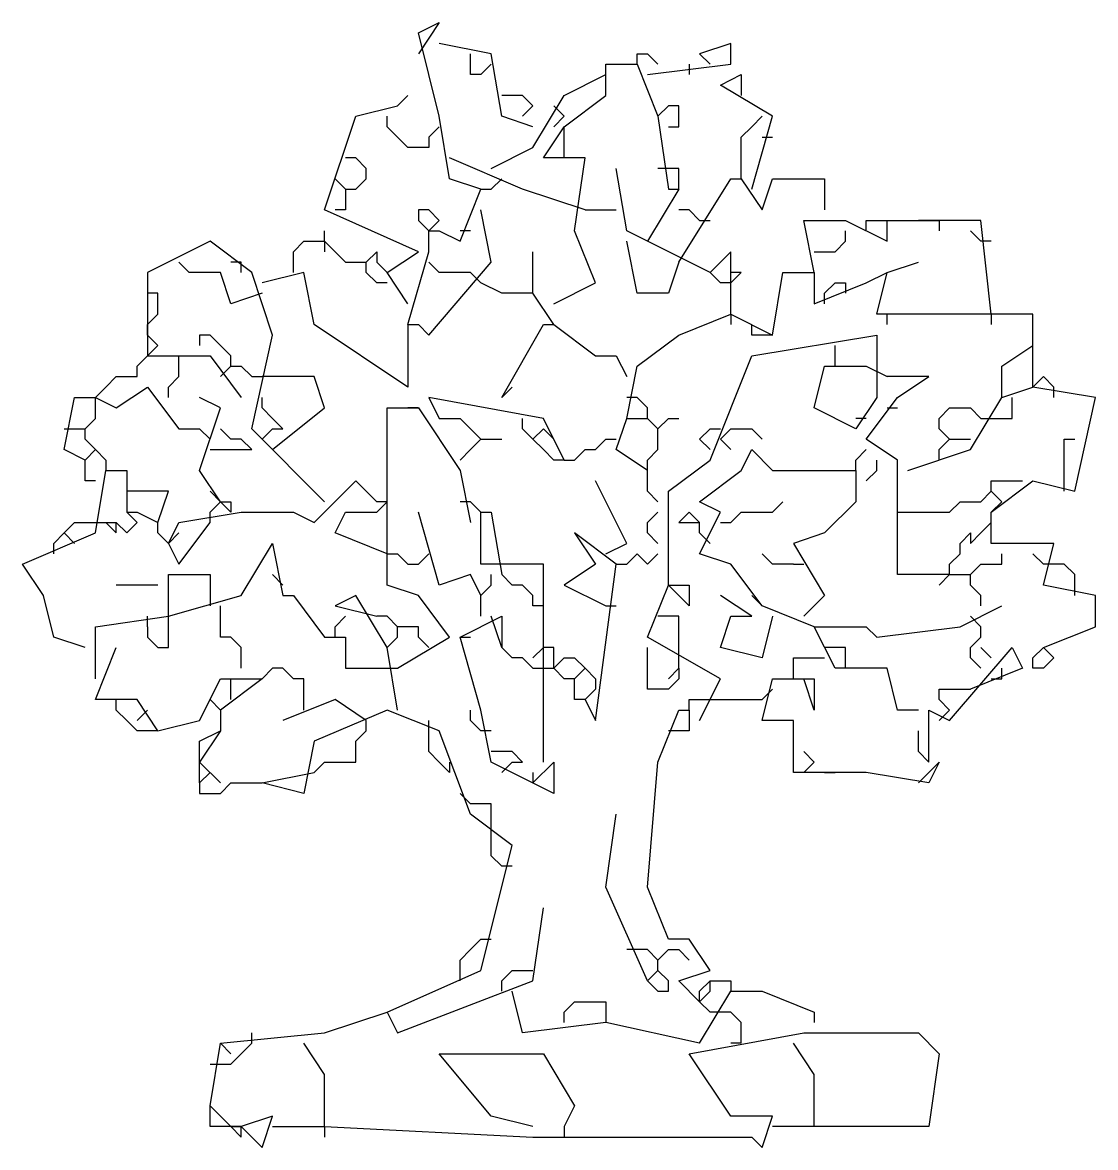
# Model space of a CAD drawing. Header units: inches. Extents: x 0.1 to 9.75, y 0.02 to 4.75.
# Drawn here: x 0.1264 to 0.2694, y 4.0153 to 4.1653 of the extents above; entities that cross this region are included whole.
import ezdxf

# ---------------------------------------------------------------- set-up
doc = ezdxf.new("R2010")
doc.units = ezdxf.units.IN
doc.header["$MEASUREMENT"] = 0
doc.layers.add('PFV', color=179, linetype='Continuous')

msp = doc.modelspace()

# ---------------------------------------------------------------- linework, layer by layer
at = {"layer": 'PFV', "color": 1}
for p, q in [((0.179167, 4.163889), (0.181944, 4.165278)), ((0.181944, 4.165278), (0.179167, 4.161111)), ((0.181944, 4.152778), (0.179167, 4.163889)), ((0.188889, 4.161111), (0.181944, 4.1625)), ((0.220833, 4.1625), (0.216667, 4.161111)), ((0.220833, 4.159722), (0.220833, 4.1625)), ((0.186111, 4.158333), (0.186111, 4.161111)), ((0.190278, 4.152778), (0.188889, 4.161111)), ((0.208333, 4.159722), (0.208333, 4.161111)), ((0.208333, 4.161111), (0.209722, 4.161111)), ((0.209722, 4.161111), (0.211111, 4.159722)), ((0.216667, 4.161111), (0.218056, 4.159722)), ((0.188889, 4.159722), (0.1875, 4.158333)), ((0.204167, 4.155556), (0.204167, 4.159722)), ((0.204167, 4.159722), (0.208333, 4.159722)), ((0.208333, 4.159722), (0.211111, 4.152778)), ((0.209722, 4.158333), (0.220833, 4.159722)), ((0.215278, 4.159722), (0.215278, 4.158333)), ((0.1875, 4.158333), (0.186111, 4.158333)), ((0.198611, 4.155556), (0.204167, 4.158333)), ((0.219444, 4.156944), (0.222222, 4.158333)), ((0.222222, 4.158333), (0.222222, 4.155556)), ((0.226389, 4.152778), (0.219444, 4.156944)), ((0.176389, 4.154167), (0.177778, 4.155556)), ((0.193056, 4.155556), (0.190278, 4.155556)), ((0.194444, 4.154167), (0.193056, 4.155556)), ((0.194444, 4.148611), (0.198611, 4.155556)), ((0.198611, 4.151389), (0.204167, 4.155556)), ((0.170833, 4.152778), (0.176389, 4.154167)), ((0.193056, 4.152778), (0.194444, 4.154167)), ((0.198611, 4.152778), (0.197222, 4.154167)), ((0.2125, 4.154167), (0.211111, 4.152778)), ((0.213889, 4.154167), (0.2125, 4.154167)), ((0.213889, 4.151389), (0.213889, 4.154167)), ((0.166667, 4.140278), (0.170833, 4.152778)), ((0.175, 4.151389), (0.175, 4.152778)), ((0.183333, 4.144444), (0.181944, 4.152778)), ((0.194444, 4.151389), (0.190278, 4.152778)), ((0.197222, 4.151389), (0.198611, 4.152778)), ((0.211111, 4.152778), (0.2125, 4.143056)), ((0.223611, 4.143056), (0.226389, 4.152778)), ((0.223611, 4.151389), (0.225, 4.152778)), ((0.176389, 4.15), (0.175, 4.151389)), ((0.181944, 4.151389), (0.180556, 4.15)), ((0.195833, 4.147222), (0.198611, 4.151389)), ((0.198611, 4.147222), (0.198611, 4.151389)), ((0.2125, 4.151389), (0.213889, 4.151389)), ((0.222222, 4.15), (0.223611, 4.151389)), ((0.177778, 4.148611), (0.176389, 4.15)), ((0.180556, 4.15), (0.180556, 4.148611)), ((0.222222, 4.144444), (0.222222, 4.15)), ((0.225, 4.15), (0.226389, 4.15)), ((0.180556, 4.148611), (0.177778, 4.148611)), ((0.188889, 4.145833), (0.194444, 4.148611)), ((0.170833, 4.147222), (0.169444, 4.147222)), ((0.172222, 4.145833), (0.170833, 4.147222)), ((0.193056, 4.143056), (0.183333, 4.147222)), ((0.201389, 4.147222), (0.195833, 4.147222)), ((0.2, 4.1375), (0.201389, 4.147222)), ((0.172222, 4.144444), (0.172222, 4.145833)), ((0.206944, 4.1375), (0.205556, 4.145833)), ((0.2125, 4.145833), (0.211111, 4.145833)), ((0.213889, 4.145833), (0.2125, 4.145833)), ((0.213889, 4.143056), (0.213889, 4.145833)), ((0.168056, 4.144444), (0.169444, 4.143056)), ((0.169444, 4.143056), (0.170833, 4.143056)), ((0.169444, 4.143056), (0.169444, 4.140278)), ((0.170833, 4.143056), (0.172222, 4.144444)), ((0.1875, 4.143056), (0.183333, 4.144444)), ((0.184722, 4.136111), (0.1875, 4.143056)), ((0.1875, 4.143056), (0.188889, 4.143056)), ((0.188889, 4.143056), (0.190278, 4.144444)), ((0.201389, 4.140278), (0.193056, 4.143056)), ((0.213889, 4.143056), (0.209722, 4.136111)), ((0.2125, 4.143056), (0.213889, 4.143056)), ((0.213889, 4.133333), (0.220833, 4.144444)), ((0.220833, 4.144444), (0.222222, 4.144444)), ((0.222222, 4.144444), (0.225, 4.140278)), ((0.225, 4.140278), (0.226389, 4.144444)), ((0.226389, 4.144444), (0.233333, 4.144444)), ((0.233333, 4.144444), (0.233333, 4.140278)), ((0.179167, 4.134722), (0.166667, 4.140278)), ((0.169444, 4.140278), (0.168056, 4.140278)), ((0.180556, 4.140278), (0.179167, 4.140278)), ((0.179167, 4.140278), (0.179167, 4.138889)), ((0.181944, 4.138889), (0.180556, 4.140278)), ((0.188889, 4.133333), (0.1875, 4.140278)), ((0.201389, 4.140278), (0.205556, 4.140278)), ((0.215278, 4.140278), (0.213889, 4.140278)), ((0.216667, 4.138889), (0.215278, 4.140278)), ((0.179167, 4.138889), (0.180556, 4.1375)), ((0.180556, 4.1375), (0.181944, 4.138889)), ((0.216667, 4.138889), (0.218056, 4.138889)), ((0.231944, 4.131944), (0.230556, 4.138889)), ((0.230556, 4.138889), (0.236111, 4.138889)), ((0.236111, 4.138889), (0.241667, 4.136111)), ((0.238889, 4.1375), (0.238889, 4.138889)), ((0.238889, 4.138889), (0.241667, 4.138889)), ((0.241667, 4.136111), (0.241667, 4.138889)), ((0.241667, 4.138889), (0.245833, 4.138889)), ((0.254167, 4.138889), (0.245833, 4.138889)), ((0.245833, 4.138889), (0.248611, 4.138889)), ((0.248611, 4.138889), (0.248611, 4.1375)), ((0.255556, 4.126389), (0.254167, 4.138889)), ((0.166667, 4.136111), (0.166667, 4.1375)), ((0.180556, 4.134722), (0.180556, 4.1375)), ((0.180556, 4.1375), (0.181944, 4.1375)), ((0.181944, 4.1375), (0.184722, 4.136111)), ((0.186111, 4.1375), (0.184722, 4.1375)), ((0.202778, 4.130556), (0.2, 4.1375)), ((0.218056, 4.131944), (0.206944, 4.1375)), ((0.236111, 4.136111), (0.236111, 4.1375)), ((0.254167, 4.136111), (0.252778, 4.1375)), ((0.151389, 4.136111), (0.143056, 4.131944)), ((0.156944, 4.131944), (0.151389, 4.136111)), ((0.1625, 4.134722), (0.163889, 4.136111)), ((0.163889, 4.136111), (0.166667, 4.136111)), ((0.166667, 4.136111), (0.168056, 4.134722)), ((0.166667, 4.136111), (0.166667, 4.134722)), ((0.208333, 4.129167), (0.206944, 4.136111)), ((0.234722, 4.134722), (0.236111, 4.136111)), ((0.255556, 4.136111), (0.254167, 4.136111)), ((0.1625, 4.131944), (0.1625, 4.134722)), ((0.168056, 4.134722), (0.169444, 4.133333)), ((0.172222, 4.133333), (0.173611, 4.134722)), ((0.173611, 4.134722), (0.173611, 4.133333)), ((0.175, 4.131944), (0.179167, 4.134722)), ((0.177778, 4.125), (0.180556, 4.134722)), ((0.194444, 4.129167), (0.194444, 4.134722)), ((0.220833, 4.134722), (0.218056, 4.131944)), ((0.220833, 4.126389), (0.220833, 4.134722)), ((0.231944, 4.134722), (0.234722, 4.134722)), ((0.148611, 4.131944), (0.147222, 4.133333)), ((0.155556, 4.133333), (0.154167, 4.133333)), ((0.155556, 4.131944), (0.155556, 4.133333)), ((0.169444, 4.133333), (0.172222, 4.133333)), ((0.172222, 4.131944), (0.172222, 4.133333)), ((0.173611, 4.133333), (0.175, 4.131944)), ((0.180556, 4.123611), (0.188889, 4.133333)), ((0.181944, 4.131944), (0.180556, 4.133333)), ((0.213889, 4.133333), (0.2125, 4.129167)), ((0.241667, 4.131944), (0.245833, 4.133333)), ((0.143056, 4.131944), (0.143056, 4.120833)), ((0.152778, 4.131944), (0.148611, 4.131944)), ((0.154167, 4.127778), (0.152778, 4.131944)), ((0.159722, 4.123611), (0.156944, 4.131944)), ((0.163889, 4.131944), (0.158333, 4.130556)), ((0.165278, 4.125), (0.163889, 4.131944)), ((0.173611, 4.130556), (0.172222, 4.131944)), ((0.177778, 4.127778), (0.175, 4.131944)), ((0.186111, 4.131944), (0.181944, 4.131944)), ((0.1875, 4.130556), (0.186111, 4.131944)), ((0.219444, 4.130556), (0.218056, 4.131944)), ((0.220833, 4.130556), (0.222222, 4.131944)), ((0.222222, 4.131944), (0.220833, 4.131944)), ((0.226389, 4.123611), (0.227778, 4.131944)), ((0.227778, 4.131944), (0.231944, 4.131944)), ((0.231944, 4.131944), (0.231944, 4.127778)), ((0.238889, 4.130556), (0.241667, 4.131944)), ((0.240278, 4.126389), (0.241667, 4.131944)), ((0.175, 4.130556), (0.173611, 4.130556)), ((0.190278, 4.129167), (0.1875, 4.130556)), ((0.197222, 4.127778), (0.202778, 4.130556)), ((0.220833, 4.130556), (0.219444, 4.130556)), ((0.231944, 4.127778), (0.238889, 4.130556)), ((0.233333, 4.129167), (0.234722, 4.130556)), ((0.234722, 4.130556), (0.236111, 4.130556)), ((0.236111, 4.130556), (0.236111, 4.129167)), ((0.144444, 4.129167), (0.143056, 4.129167)), ((0.144444, 4.126389), (0.144444, 4.129167)), ((0.158333, 4.129167), (0.154167, 4.127778)), ((0.194444, 4.129167), (0.190278, 4.129167)), ((0.197222, 4.125), (0.194444, 4.129167)), ((0.2125, 4.129167), (0.208333, 4.129167)), ((0.233333, 4.127778), (0.233333, 4.129167)), ((0.143056, 4.125), (0.144444, 4.126389)), ((0.143056, 4.123611), (0.143056, 4.125)), ((0.177778, 4.116667), (0.165278, 4.125)), ((0.177778, 4.125), (0.179167, 4.125)), ((0.177778, 4.125), (0.177778, 4.116667)), ((0.179167, 4.125), (0.180556, 4.123611)), ((0.190278, 4.115278), (0.195833, 4.125)), ((0.195833, 4.125), (0.197222, 4.125)), ((0.197222, 4.125), (0.202778, 4.120833)), ((0.213889, 4.123611), (0.220833, 4.126389)), ((0.220833, 4.126389), (0.226389, 4.123611)), ((0.220833, 4.126389), (0.220833, 4.125)), ((0.223611, 4.123611), (0.223611, 4.125)), ((0.261111, 4.126389), (0.240278, 4.126389)), ((0.241667, 4.126389), (0.240278, 4.126389)), ((0.241667, 4.125), (0.241667, 4.126389)), ((0.255556, 4.126389), (0.255556, 4.125)), ((0.261111, 4.116667), (0.261111, 4.126389)), ((0.144444, 4.122222), (0.143056, 4.123611)), ((0.151389, 4.123611), (0.15, 4.123611)), ((0.15, 4.123611), (0.15, 4.122222)), ((0.152778, 4.122222), (0.151389, 4.123611)), ((0.156944, 4.111111), (0.159722, 4.123611)), ((0.208333, 4.119444), (0.213889, 4.123611)), ((0.223611, 4.120833), (0.240278, 4.123611)), ((0.226389, 4.123611), (0.223611, 4.123611)), ((0.240278, 4.123611), (0.240278, 4.115278)), ((0.143056, 4.120833), (0.144444, 4.122222)), ((0.154167, 4.120833), (0.152778, 4.122222)), ((0.234722, 4.119444), (0.234722, 4.122222)), ((0.256944, 4.119444), (0.261111, 4.122222)), ((0.141667, 4.119444), (0.143056, 4.120833)), ((0.143056, 4.120833), (0.151389, 4.120833)), ((0.147222, 4.118056), (0.147222, 4.120833)), ((0.151389, 4.120833), (0.155556, 4.115278)), ((0.154167, 4.119444), (0.154167, 4.120833)), ((0.202778, 4.120833), (0.205556, 4.120833)), ((0.205556, 4.120833), (0.206944, 4.118056)), ((0.218056, 4.106944), (0.223611, 4.120833)), ((0.141667, 4.118056), (0.141667, 4.119444)), ((0.152778, 4.118056), (0.154167, 4.119444)), ((0.154167, 4.119444), (0.155556, 4.119444)), ((0.155556, 4.119444), (0.156944, 4.118056)), ((0.206944, 4.1125), (0.208333, 4.119444)), ((0.231944, 4.113889), (0.233333, 4.119444)), ((0.233333, 4.119444), (0.238889, 4.119444)), ((0.238889, 4.119444), (0.241667, 4.118056)), ((0.256944, 4.115278), (0.256944, 4.119444)), ((0.1375, 4.116667), (0.138889, 4.118056)), ((0.138889, 4.118056), (0.141667, 4.118056)), ((0.145833, 4.116667), (0.147222, 4.118056)), ((0.156944, 4.118056), (0.158333, 4.118056)), ((0.165278, 4.118056), (0.158333, 4.118056)), ((0.166667, 4.113889), (0.165278, 4.118056)), ((0.247222, 4.118056), (0.241667, 4.118056)), ((0.243056, 4.115278), (0.247222, 4.118056)), ((0.2625, 4.118056), (0.261111, 4.116667)), ((0.263889, 4.116667), (0.2625, 4.118056)), ((0.136111, 4.115278), (0.1375, 4.116667)), ((0.138889, 4.113889), (0.143056, 4.116667)), ((0.143056, 4.116667), (0.147222, 4.111111)), ((0.145833, 4.115278), (0.145833, 4.116667)), ((0.190278, 4.115278), (0.191667, 4.116667)), ((0.256944, 4.115278), (0.261111, 4.116667)), ((0.269444, 4.115278), (0.261111, 4.116667)), ((0.263889, 4.115278), (0.263889, 4.116667)), ((0.131944, 4.108333), (0.133333, 4.115278)), ((0.133333, 4.115278), (0.136111, 4.115278)), ((0.136111, 4.115278), (0.138889, 4.113889)), ((0.136111, 4.1125), (0.136111, 4.115278)), ((0.152778, 4.113889), (0.15, 4.115278)), ((0.158333, 4.113889), (0.158333, 4.115278)), ((0.195833, 4.1125), (0.180556, 4.115278)), ((0.180556, 4.115278), (0.181944, 4.1125)), ((0.208333, 4.115278), (0.206944, 4.115278)), ((0.209722, 4.113889), (0.208333, 4.115278)), ((0.240278, 4.115278), (0.2375, 4.111111)), ((0.238889, 4.109722), (0.243056, 4.115278)), ((0.252778, 4.108333), (0.256944, 4.115278)), ((0.258333, 4.1125), (0.258333, 4.115278)), ((0.266667, 4.102778), (0.269444, 4.115278)), ((0.15, 4.105556), (0.152778, 4.113889)), ((0.159722, 4.1125), (0.158333, 4.113889)), ((0.159722, 4.108333), (0.166667, 4.113889)), ((0.175, 4.090278), (0.175, 4.113889)), ((0.175, 4.113889), (0.179167, 4.113889)), ((0.179167, 4.113889), (0.177778, 4.113889)), ((0.179167, 4.113889), (0.184722, 4.105556)), ((0.209722, 4.1125), (0.209722, 4.113889)), ((0.2375, 4.111111), (0.231944, 4.113889)), ((0.241667, 4.113889), (0.243056, 4.113889)), ((0.248611, 4.1125), (0.25, 4.113889)), ((0.25, 4.113889), (0.252778, 4.113889)), ((0.252778, 4.113889), (0.254167, 4.1125)), ((0.134722, 4.111111), (0.136111, 4.1125)), ((0.161111, 4.111111), (0.159722, 4.1125)), ((0.181944, 4.1125), (0.184722, 4.1125)), ((0.184722, 4.1125), (0.1875, 4.109722)), ((0.193056, 4.111111), (0.193056, 4.1125)), ((0.198611, 4.106944), (0.195833, 4.1125)), ((0.205556, 4.108333), (0.206944, 4.1125)), ((0.206944, 4.1125), (0.209722, 4.1125)), ((0.209722, 4.1125), (0.211111, 4.111111)), ((0.211111, 4.111111), (0.2125, 4.1125)), ((0.2125, 4.1125), (0.213889, 4.1125)), ((0.238889, 4.1125), (0.2375, 4.1125)), ((0.248611, 4.111111), (0.248611, 4.1125)), ((0.254167, 4.1125), (0.258333, 4.1125)), ((0.131944, 4.111111), (0.134722, 4.111111)), ((0.134722, 4.109722), (0.134722, 4.111111)), ((0.147222, 4.111111), (0.15, 4.111111)), ((0.15, 4.111111), (0.151389, 4.109722)), ((0.154167, 4.109722), (0.152778, 4.111111)), ((0.166667, 4.101389), (0.156944, 4.111111)), ((0.158333, 4.109722), (0.159722, 4.111111)), ((0.159722, 4.111111), (0.161111, 4.111111)), ((0.194444, 4.109722), (0.193056, 4.111111)), ((0.194444, 4.109722), (0.195833, 4.111111)), ((0.195833, 4.111111), (0.197222, 4.109722)), ((0.211111, 4.108333), (0.211111, 4.111111)), ((0.216667, 4.109722), (0.218056, 4.111111)), ((0.218056, 4.111111), (0.219444, 4.111111)), ((0.219444, 4.109722), (0.220833, 4.111111)), ((0.220833, 4.111111), (0.223611, 4.111111)), ((0.223611, 4.111111), (0.225, 4.109722)), ((0.25, 4.109722), (0.248611, 4.111111)), ((0.136111, 4.108333), (0.134722, 4.109722)), ((0.155556, 4.109722), (0.154167, 4.109722)), ((0.156944, 4.108333), (0.155556, 4.109722)), ((0.186111, 4.108333), (0.1875, 4.109722)), ((0.1875, 4.109722), (0.190278, 4.109722)), ((0.195833, 4.108333), (0.194444, 4.109722)), ((0.202778, 4.108333), (0.204167, 4.109722)), ((0.204167, 4.109722), (0.205556, 4.109722)), ((0.218056, 4.108333), (0.216667, 4.109722)), ((0.219444, 4.109722), (0.220833, 4.108333)), ((0.243056, 4.106944), (0.238889, 4.109722)), ((0.248611, 4.108333), (0.25, 4.109722)), ((0.25, 4.109722), (0.252778, 4.109722)), ((0.265278, 4.106944), (0.265278, 4.109722)), ((0.265278, 4.109722), (0.266667, 4.109722)), ((0.134722, 4.106944), (0.131944, 4.108333)), ((0.134722, 4.106944), (0.136111, 4.108333)), ((0.136111, 4.108333), (0.1375, 4.106944)), ((0.151389, 4.108333), (0.156944, 4.108333)), ((0.184722, 4.106944), (0.186111, 4.108333)), ((0.197222, 4.106944), (0.195833, 4.108333)), ((0.2, 4.106944), (0.201389, 4.108333)), ((0.201389, 4.108333), (0.202778, 4.108333)), ((0.209722, 4.105556), (0.205556, 4.108333)), ((0.209722, 4.106944), (0.211111, 4.108333)), ((0.222222, 4.105556), (0.223611, 4.108333)), ((0.223611, 4.108333), (0.226389, 4.105556)), ((0.2375, 4.106944), (0.238889, 4.108333)), ((0.244444, 4.105556), (0.252778, 4.108333)), ((0.248611, 4.106944), (0.248611, 4.108333)), ((0.134722, 4.104167), (0.134722, 4.106944)), ((0.136111, 4.097222), (0.1375, 4.105556)), ((0.1375, 4.106944), (0.1375, 4.105556)), ((0.1375, 4.105556), (0.140278, 4.105556)), ((0.140278, 4.105556), (0.140278, 4.1)), ((0.152778, 4.101389), (0.15, 4.105556)), ((0.184722, 4.105556), (0.186111, 4.098611)), ((0.198611, 4.106944), (0.197222, 4.106944)), ((0.198611, 4.106944), (0.2, 4.106944)), ((0.209722, 4.102778), (0.209722, 4.106944)), ((0.2125, 4.102778), (0.218056, 4.106944)), ((0.216667, 4.101389), (0.222222, 4.105556)), ((0.226389, 4.105556), (0.2375, 4.105556)), ((0.2375, 4.105556), (0.2375, 4.106944)), ((0.2375, 4.105556), (0.2375, 4.101389)), ((0.238889, 4.104167), (0.240278, 4.105556)), ((0.240278, 4.105556), (0.240278, 4.106944)), ((0.243056, 4.102778), (0.243056, 4.106944)), ((0.265278, 4.102778), (0.265278, 4.106944)), ((0.136111, 4.104167), (0.134722, 4.104167)), ((0.165278, 4.098611), (0.170833, 4.104167)), ((0.170833, 4.104167), (0.173611, 4.101389)), ((0.206944, 4.095833), (0.202778, 4.104167)), ((0.255556, 4.1), (0.261111, 4.104167)), ((0.255556, 4.102778), (0.255556, 4.104167)), ((0.255556, 4.104167), (0.259722, 4.104167)), ((0.261111, 4.104167), (0.266667, 4.102778)), ((0.145833, 4.102778), (0.140278, 4.102778)), ((0.144444, 4.098611), (0.145833, 4.102778)), ((0.152778, 4.101389), (0.151389, 4.102778)), ((0.211111, 4.101389), (0.209722, 4.102778)), ((0.2125, 4.090278), (0.2125, 4.102778)), ((0.243056, 4.091667), (0.243056, 4.102778)), ((0.254167, 4.101389), (0.255556, 4.102778)), ((0.256944, 4.101389), (0.255556, 4.102778)), ((0.151389, 4.1), (0.152778, 4.101389)), ((0.152778, 4.101389), (0.154167, 4.101389)), ((0.154167, 4.1), (0.152778, 4.101389)), ((0.154167, 4.101389), (0.154167, 4.1)), ((0.173611, 4.1), (0.175, 4.101389)), ((0.175, 4.101389), (0.173611, 4.101389)), ((0.186111, 4.101389), (0.184722, 4.101389)), ((0.1875, 4.1), (0.186111, 4.101389)), ((0.219444, 4.1), (0.216667, 4.101389)), ((0.226389, 4.1), (0.227778, 4.101389)), ((0.2375, 4.101389), (0.233333, 4.097222)), ((0.25, 4.1), (0.251389, 4.101389)), ((0.251389, 4.101389), (0.254167, 4.101389)), ((0.255556, 4.1), (0.256944, 4.101389)), ((0.140278, 4.1), (0.141667, 4.1)), ((0.141667, 4.098611), (0.140278, 4.1)), ((0.141667, 4.1), (0.144444, 4.098611)), ((0.147222, 4.098611), (0.155556, 4.1)), ((0.151389, 4.098611), (0.151389, 4.1)), ((0.155556, 4.1), (0.1625, 4.1)), ((0.1625, 4.1), (0.165278, 4.098611)), ((0.168056, 4.097222), (0.169444, 4.1)), ((0.169444, 4.1), (0.173611, 4.1)), ((0.181944, 4.090278), (0.179167, 4.1)), ((0.1875, 4.093056), (0.1875, 4.1)), ((0.1875, 4.1), (0.188889, 4.1)), ((0.188889, 4.1), (0.190278, 4.091667)), ((0.209722, 4.098611), (0.211111, 4.1)), ((0.215278, 4.1), (0.213889, 4.098611)), ((0.216667, 4.098611), (0.215278, 4.1)), ((0.216667, 4.094444), (0.219444, 4.1)), ((0.220833, 4.098611), (0.222222, 4.1)), ((0.222222, 4.1), (0.226389, 4.1)), ((0.243056, 4.1), (0.25, 4.1)), ((0.255556, 4.095833), (0.255556, 4.1)), ((0.255556, 4.098611), (0.255556, 4.1)), ((0.131944, 4.097222), (0.133333, 4.098611)), ((0.133333, 4.098611), (0.136111, 4.098611)), ((0.136111, 4.098611), (0.138889, 4.098611)), ((0.1375, 4.098611), (0.138889, 4.097222)), ((0.138889, 4.098611), (0.140278, 4.097222)), ((0.138889, 4.097222), (0.138889, 4.098611)), ((0.140278, 4.097222), (0.141667, 4.098611)), ((0.144444, 4.097222), (0.144444, 4.098611)), ((0.145833, 4.095833), (0.147222, 4.098611)), ((0.147222, 4.093056), (0.151389, 4.098611)), ((0.209722, 4.097222), (0.209722, 4.098611)), ((0.213889, 4.098611), (0.216667, 4.098611)), ((0.216667, 4.097222), (0.216667, 4.098611)), ((0.219444, 4.098611), (0.220833, 4.098611)), ((0.254167, 4.097222), (0.255556, 4.098611)), ((0.126389, 4.093056), (0.136111, 4.097222)), ((0.130556, 4.095833), (0.131944, 4.097222)), ((0.131944, 4.097222), (0.133333, 4.095833)), ((0.145833, 4.095833), (0.144444, 4.097222)), ((0.147222, 4.097222), (0.145833, 4.095833)), ((0.175, 4.094444), (0.168056, 4.097222)), ((0.205556, 4.093056), (0.2, 4.097222)), ((0.2, 4.097222), (0.202778, 4.093056)), ((0.211111, 4.095833), (0.209722, 4.097222)), ((0.218056, 4.095833), (0.216667, 4.097222)), ((0.233333, 4.097222), (0.229167, 4.095833)), ((0.251389, 4.095833), (0.252778, 4.097222)), ((0.252778, 4.097222), (0.252778, 4.095833)), ((0.252778, 4.095833), (0.254167, 4.097222)), ((0.130556, 4.094444), (0.130556, 4.095833)), ((0.145833, 4.095833), (0.147222, 4.093056)), ((0.155556, 4.088889), (0.159722, 4.095833)), ((0.159722, 4.095833), (0.161111, 4.088889)), ((0.204167, 4.094444), (0.206944, 4.095833)), ((0.229167, 4.095833), (0.233333, 4.088889)), ((0.251389, 4.094444), (0.251389, 4.095833)), ((0.263889, 4.095833), (0.255556, 4.095833)), ((0.2625, 4.090278), (0.263889, 4.095833)), ((0.175, 4.094444), (0.176389, 4.094444)), ((0.176389, 4.094444), (0.177778, 4.093056)), ((0.179167, 4.093056), (0.180556, 4.094444)), ((0.206944, 4.093056), (0.208333, 4.094444)), ((0.208333, 4.094444), (0.209722, 4.093056)), ((0.209722, 4.093056), (0.211111, 4.094444)), ((0.220833, 4.093056), (0.216667, 4.094444)), ((0.226389, 4.093056), (0.225, 4.094444)), ((0.25, 4.093056), (0.251389, 4.094444)), ((0.256944, 4.093056), (0.256944, 4.094444)), ((0.2625, 4.093056), (0.261111, 4.094444)), ((0.129167, 4.088889), (0.126389, 4.093056)), ((0.177778, 4.093056), (0.179167, 4.093056)), ((0.195833, 4.093056), (0.1875, 4.093056)), ((0.195833, 4.0875), (0.195833, 4.093056)), ((0.202778, 4.093056), (0.198611, 4.090278)), ((0.202778, 4.072222), (0.205556, 4.093056)), ((0.205556, 4.093056), (0.206944, 4.093056)), ((0.225, 4.0875), (0.220833, 4.093056)), ((0.229167, 4.093056), (0.226389, 4.093056)), ((0.229167, 4.093056), (0.230556, 4.093056)), ((0.25, 4.091667), (0.25, 4.093056)), ((0.252778, 4.091667), (0.254167, 4.093056)), ((0.254167, 4.093056), (0.256944, 4.093056)), ((0.265278, 4.093056), (0.2625, 4.093056)), ((0.266667, 4.091667), (0.265278, 4.093056)), ((0.145833, 4.086111), (0.145833, 4.091667)), ((0.145833, 4.091667), (0.151389, 4.091667)), ((0.151389, 4.091667), (0.151389, 4.0875)), ((0.159722, 4.091667), (0.161111, 4.090278)), ((0.186111, 4.091667), (0.181944, 4.090278)), ((0.1875, 4.088889), (0.186111, 4.091667)), ((0.188889, 4.090278), (0.188889, 4.091667)), ((0.191667, 4.090278), (0.190278, 4.091667)), ((0.25, 4.091667), (0.243056, 4.091667)), ((0.25, 4.091667), (0.248611, 4.090278)), ((0.25, 4.091667), (0.252778, 4.091667)), ((0.252778, 4.090278), (0.252778, 4.091667)), ((0.266667, 4.088889), (0.266667, 4.091667)), ((0.144444, 4.090278), (0.138889, 4.090278)), ((0.179167, 4.088889), (0.175, 4.090278)), ((0.1875, 4.088889), (0.188889, 4.090278)), ((0.193056, 4.090278), (0.191667, 4.090278)), ((0.194444, 4.088889), (0.193056, 4.090278)), ((0.198611, 4.090278), (0.204167, 4.0875)), ((0.209722, 4.083333), (0.2125, 4.090278)), ((0.2125, 4.090278), (0.215278, 4.090278)), ((0.215278, 4.0875), (0.2125, 4.090278)), ((0.215278, 4.090278), (0.215278, 4.0875)), ((0.254167, 4.088889), (0.252778, 4.090278)), ((0.269444, 4.088889), (0.2625, 4.090278)), ((0.130556, 4.083333), (0.129167, 4.088889)), ((0.145833, 4.086111), (0.155556, 4.088889)), ((0.152778, 4.083333), (0.152778, 4.0875)), ((0.161111, 4.088889), (0.1625, 4.088889)), ((0.1625, 4.088889), (0.166667, 4.083333)), ((0.170833, 4.088889), (0.168056, 4.0875)), ((0.168056, 4.0875), (0.173611, 4.086111)), ((0.175, 4.081944), (0.170833, 4.088889)), ((0.183333, 4.083333), (0.179167, 4.088889)), ((0.1875, 4.086111), (0.1875, 4.088889)), ((0.194444, 4.0875), (0.194444, 4.088889)), ((0.195833, 4.0875), (0.194444, 4.0875)), ((0.195833, 4.066667), (0.195833, 4.0875)), ((0.204167, 4.0875), (0.205556, 4.0875)), ((0.223611, 4.086111), (0.219444, 4.088889)), ((0.225, 4.0875), (0.223611, 4.088889)), ((0.231944, 4.084722), (0.225, 4.0875)), ((0.233333, 4.088889), (0.230556, 4.086111)), ((0.251389, 4.084722), (0.256944, 4.0875)), ((0.254167, 4.0875), (0.254167, 4.088889)), ((0.269444, 4.084722), (0.269444, 4.088889)), ((0.136111, 4.084722), (0.145833, 4.086111)), ((0.143056, 4.084722), (0.143056, 4.086111)), ((0.145833, 4.081944), (0.145833, 4.086111)), ((0.168056, 4.084722), (0.169444, 4.086111)), ((0.175, 4.086111), (0.173611, 4.086111)), ((0.176389, 4.084722), (0.175, 4.086111)), ((0.184722, 4.083333), (0.190278, 4.086111)), ((0.190278, 4.081944), (0.188889, 4.086111)), ((0.190278, 4.086111), (0.190278, 4.081944)), ((0.213889, 4.086111), (0.211111, 4.086111)), ((0.213889, 4.079167), (0.213889, 4.086111)), ((0.219444, 4.081944), (0.220833, 4.086111)), ((0.220833, 4.086111), (0.223611, 4.086111)), ((0.226389, 4.086111), (0.225, 4.080556)), ((0.254167, 4.084722), (0.252778, 4.086111)), ((0.136111, 4.077778), (0.136111, 4.084722)), ((0.143056, 4.084722), (0.143056, 4.083333)), ((0.168056, 4.083333), (0.168056, 4.084722)), ((0.176389, 4.083333), (0.176389, 4.084722)), ((0.179167, 4.084722), (0.176389, 4.084722)), ((0.179167, 4.083333), (0.179167, 4.084722)), ((0.234722, 4.079167), (0.231944, 4.084722)), ((0.231944, 4.084722), (0.238889, 4.084722)), ((0.238889, 4.084722), (0.240278, 4.083333)), ((0.240278, 4.083333), (0.251389, 4.084722)), ((0.254167, 4.083333), (0.254167, 4.084722)), ((0.2625, 4.081944), (0.269444, 4.084722)), ((0.134722, 4.081944), (0.130556, 4.083333)), ((0.143056, 4.083333), (0.144444, 4.081944)), ((0.154167, 4.083333), (0.152778, 4.083333)), ((0.155556, 4.081944), (0.154167, 4.083333)), ((0.166667, 4.083333), (0.169444, 4.083333)), ((0.169444, 4.083333), (0.169444, 4.079167)), ((0.175, 4.081944), (0.176389, 4.083333)), ((0.176389, 4.079167), (0.183333, 4.083333)), ((0.180556, 4.081944), (0.179167, 4.083333)), ((0.1875, 4.073611), (0.184722, 4.083333)), ((0.184722, 4.083333), (0.186111, 4.083333)), ((0.219444, 4.077778), (0.209722, 4.083333)), ((0.252778, 4.081944), (0.254167, 4.083333)), ((0.136111, 4.075), (0.138889, 4.081944)), ((0.144444, 4.081944), (0.145833, 4.081944)), ((0.155556, 4.079167), (0.155556, 4.081944)), ((0.176389, 4.073611), (0.175, 4.081944)), ((0.191667, 4.080556), (0.190278, 4.081944)), ((0.195833, 4.081944), (0.194444, 4.080556)), ((0.197222, 4.081944), (0.195833, 4.081944)), ((0.197222, 4.079167), (0.197222, 4.081944)), ((0.209722, 4.076389), (0.209722, 4.081944)), ((0.225, 4.080556), (0.219444, 4.081944)), ((0.236111, 4.081944), (0.233333, 4.081944)), ((0.236111, 4.079167), (0.236111, 4.081944)), ((0.25, 4.072222), (0.258333, 4.081944)), ((0.252778, 4.080556), (0.252778, 4.081944)), ((0.255556, 4.080556), (0.254167, 4.081944)), ((0.258333, 4.081944), (0.259722, 4.079167)), ((0.261111, 4.080556), (0.2625, 4.081944)), ((0.2625, 4.081944), (0.263889, 4.080556)), ((0.193056, 4.080556), (0.191667, 4.080556)), ((0.194444, 4.079167), (0.193056, 4.080556)), ((0.197222, 4.079167), (0.198611, 4.080556)), ((0.198611, 4.080556), (0.2, 4.080556)), ((0.2, 4.080556), (0.201389, 4.079167)), ((0.229167, 4.077778), (0.229167, 4.080556)), ((0.229167, 4.080556), (0.233333, 4.080556)), ((0.254167, 4.079167), (0.252778, 4.080556)), ((0.261111, 4.079167), (0.261111, 4.080556)), ((0.263889, 4.080556), (0.2625, 4.079167)), ((0.159722, 4.079167), (0.158333, 4.077778)), ((0.161111, 4.079167), (0.159722, 4.079167)), ((0.1625, 4.077778), (0.161111, 4.079167)), ((0.169444, 4.079167), (0.176389, 4.079167)), ((0.194444, 4.079167), (0.197222, 4.079167)), ((0.198611, 4.077778), (0.197222, 4.079167)), ((0.2, 4.077778), (0.201389, 4.079167)), ((0.201389, 4.079167), (0.202778, 4.077778)), ((0.213889, 4.079167), (0.2125, 4.077778)), ((0.213889, 4.079167), (0.213889, 4.077778)), ((0.241667, 4.079167), (0.234722, 4.079167)), ((0.243056, 4.073611), (0.241667, 4.079167)), ((0.259722, 4.079167), (0.252778, 4.076389)), ((0.256944, 4.077778), (0.256944, 4.079167)), ((0.2625, 4.079167), (0.261111, 4.079167)), ((0.15, 4.072222), (0.152778, 4.077778)), ((0.152778, 4.077778), (0.158333, 4.077778)), ((0.158333, 4.077778), (0.152778, 4.073611)), ((0.154167, 4.075), (0.154167, 4.077778)), ((0.163889, 4.077778), (0.1625, 4.077778)), ((0.163889, 4.073611), (0.163889, 4.077778)), ((0.2, 4.077778), (0.198611, 4.077778)), ((0.2, 4.075), (0.2, 4.077778)), ((0.202778, 4.077778), (0.202778, 4.076389)), ((0.213889, 4.077778), (0.2125, 4.076389)), ((0.216667, 4.072222), (0.219444, 4.077778)), ((0.225, 4.072222), (0.226389, 4.077778)), ((0.226389, 4.077778), (0.231944, 4.077778)), ((0.231944, 4.073611), (0.230556, 4.077778)), ((0.231944, 4.077778), (0.231944, 4.073611)), ((0.255556, 4.077778), (0.256944, 4.077778)), ((0.202778, 4.076389), (0.201389, 4.075)), ((0.2125, 4.076389), (0.209722, 4.076389)), ((0.225, 4.075), (0.226389, 4.076389)), ((0.248611, 4.075), (0.248611, 4.076389)), ((0.248611, 4.076389), (0.252778, 4.076389)), ((0.141667, 4.075), (0.136111, 4.075)), ((0.138889, 4.073611), (0.138889, 4.075)), ((0.144444, 4.070833), (0.141667, 4.075)), ((0.152778, 4.073611), (0.151389, 4.075)), ((0.168056, 4.075), (0.161111, 4.072222)), ((0.172222, 4.072222), (0.168056, 4.075)), ((0.201389, 4.075), (0.2, 4.075)), ((0.201389, 4.075), (0.202778, 4.072222)), ((0.215278, 4.073611), (0.215278, 4.075)), ((0.215278, 4.075), (0.218056, 4.075)), ((0.218056, 4.075), (0.225, 4.075)), ((0.25, 4.073611), (0.248611, 4.075)), ((0.140278, 4.072222), (0.138889, 4.073611)), ((0.143056, 4.073611), (0.141667, 4.072222)), ((0.152778, 4.073611), (0.152778, 4.070833)), ((0.175, 4.073611), (0.165278, 4.069444)), ((0.181944, 4.070833), (0.175, 4.073611)), ((0.186111, 4.072222), (0.186111, 4.073611)), ((0.188889, 4.066667), (0.1875, 4.073611)), ((0.211111, 4.066667), (0.213889, 4.073611)), ((0.213889, 4.073611), (0.215278, 4.073611)), ((0.215278, 4.073611), (0.215278, 4.070833)), ((0.245833, 4.073611), (0.243056, 4.073611)), ((0.247222, 4.070833), (0.247222, 4.073611)), ((0.247222, 4.073611), (0.25, 4.072222)), ((0.248611, 4.072222), (0.25, 4.073611)), ((0.141667, 4.070833), (0.140278, 4.072222)), ((0.144444, 4.070833), (0.15, 4.072222)), ((0.172222, 4.070833), (0.172222, 4.072222)), ((0.180556, 4.070833), (0.180556, 4.072222)), ((0.1875, 4.070833), (0.186111, 4.072222)), ((0.229167, 4.072222), (0.225, 4.072222)), ((0.229167, 4.065278), (0.229167, 4.072222)), ((0.144444, 4.070833), (0.141667, 4.070833)), ((0.15, 4.069444), (0.152778, 4.070833)), ((0.152778, 4.070833), (0.15, 4.066667)), ((0.170833, 4.069444), (0.172222, 4.070833)), ((0.180556, 4.068056), (0.180556, 4.070833)), ((0.186111, 4.059722), (0.181944, 4.070833)), ((0.188889, 4.070833), (0.1875, 4.070833)), ((0.215278, 4.070833), (0.2125, 4.070833)), ((0.245833, 4.068056), (0.245833, 4.070833)), ((0.247222, 4.066667), (0.247222, 4.070833)), ((0.15, 4.063889), (0.15, 4.069444)), ((0.165278, 4.069444), (0.163889, 4.0625)), ((0.170833, 4.066667), (0.170833, 4.069444)), ((0.181944, 4.066667), (0.180556, 4.068056)), ((0.191667, 4.068056), (0.188889, 4.068056)), ((0.193056, 4.066667), (0.191667, 4.068056)), ((0.231944, 4.066667), (0.230556, 4.068056)), ((0.247222, 4.066667), (0.245833, 4.068056)), ((0.15, 4.066667), (0.152778, 4.063889)), ((0.165278, 4.065278), (0.166667, 4.066667)), ((0.166667, 4.066667), (0.170833, 4.066667)), ((0.183333, 4.065278), (0.181944, 4.066667)), ((0.183333, 4.066667), (0.183333, 4.065278)), ((0.197222, 4.0625), (0.188889, 4.066667)), ((0.190278, 4.065278), (0.191667, 4.066667)), ((0.191667, 4.066667), (0.193056, 4.066667)), ((0.194444, 4.063889), (0.197222, 4.066667)), ((0.197222, 4.066667), (0.197222, 4.0625)), ((0.209722, 4.05), (0.211111, 4.066667)), ((0.230556, 4.065278), (0.231944, 4.066667)), ((0.231944, 4.066667), (0.230556, 4.065278)), ((0.245833, 4.063889), (0.248611, 4.066667)), ((0.248611, 4.066667), (0.247222, 4.063889)), ((0.151389, 4.065278), (0.15, 4.063889)), ((0.158333, 4.063889), (0.165278, 4.065278)), ((0.194444, 4.065278), (0.194444, 4.063889)), ((0.233333, 4.065278), (0.229167, 4.065278)), ((0.238889, 4.065278), (0.233333, 4.065278)), ((0.233333, 4.065278), (0.234722, 4.065278)), ((0.247222, 4.063889), (0.238889, 4.065278)), ((0.15, 4.063889), (0.15, 4.0625)), ((0.152778, 4.0625), (0.154167, 4.063889)), ((0.154167, 4.063889), (0.158333, 4.063889)), ((0.163889, 4.0625), (0.158333, 4.063889)), ((0.15, 4.0625), (0.152778, 4.0625)), ((0.186111, 4.061111), (0.184722, 4.0625)), ((0.188889, 4.061111), (0.186111, 4.061111)), ((0.188889, 4.056944), (0.188889, 4.061111)), ((0.191667, 4.055556), (0.186111, 4.059722)), ((0.204167, 4.05), (0.205556, 4.059722)), ((0.188889, 4.054167), (0.188889, 4.056944)), ((0.1875, 4.038889), (0.191667, 4.055556)), ((0.190278, 4.052778), (0.188889, 4.054167)), ((0.191667, 4.052778), (0.190278, 4.052778)), ((0.209722, 4.0375), (0.204167, 4.05)), ((0.2125, 4.043056), (0.209722, 4.05)), ((0.194444, 4.0375), (0.195833, 4.047222)), ((0.186111, 4.041667), (0.1875, 4.043056)), ((0.1875, 4.043056), (0.188889, 4.043056)), ((0.215278, 4.043056), (0.2125, 4.043056)), ((0.218056, 4.038889), (0.215278, 4.043056)), ((0.184722, 4.040278), (0.186111, 4.041667)), ((0.208333, 4.041667), (0.206944, 4.041667)), ((0.209722, 4.041667), (0.208333, 4.041667)), ((0.211111, 4.040278), (0.209722, 4.041667)), ((0.211111, 4.040278), (0.2125, 4.041667)), ((0.2125, 4.041667), (0.213889, 4.041667)), ((0.213889, 4.041667), (0.215278, 4.040278)), ((0.184722, 4.0375), (0.184722, 4.040278)), ((0.211111, 4.038889), (0.211111, 4.040278)), ((0.175, 4.033333), (0.1875, 4.038889)), ((0.190278, 4.0375), (0.191667, 4.038889)), ((0.191667, 4.038889), (0.194444, 4.038889)), ((0.209722, 4.0375), (0.211111, 4.038889)), ((0.211111, 4.038889), (0.209722, 4.0375)), ((0.2125, 4.0375), (0.211111, 4.038889)), ((0.213889, 4.0375), (0.218056, 4.038889)), ((0.176389, 4.030556), (0.194444, 4.0375)), ((0.190278, 4.036111), (0.190278, 4.0375)), ((0.209722, 4.0375), (0.211111, 4.036111)), ((0.2125, 4.036111), (0.2125, 4.0375)), ((0.216667, 4.034722), (0.213889, 4.0375)), ((0.216667, 4.036111), (0.218056, 4.0375)), ((0.218056, 4.0375), (0.220833, 4.0375)), ((0.218056, 4.036111), (0.218056, 4.0375)), ((0.220833, 4.0375), (0.220833, 4.036111)), ((0.193056, 4.030556), (0.191667, 4.036111)), ((0.211111, 4.036111), (0.2125, 4.036111)), ((0.216667, 4.029167), (0.220833, 4.036111)), ((0.216667, 4.034722), (0.216667, 4.036111)), ((0.216667, 4.034722), (0.218056, 4.036111)), ((0.220833, 4.036111), (0.225, 4.036111)), ((0.225, 4.036111), (0.231944, 4.033333)), ((0.198611, 4.033333), (0.2, 4.034722)), ((0.2, 4.034722), (0.204167, 4.034722)), ((0.204167, 4.034722), (0.204167, 4.031944)), ((0.218056, 4.033333), (0.216667, 4.034722)), ((0.166667, 4.030556), (0.175, 4.033333)), ((0.175, 4.033333), (0.176389, 4.030556)), ((0.198611, 4.031944), (0.198611, 4.033333)), ((0.220833, 4.033333), (0.218056, 4.033333)), ((0.222222, 4.031944), (0.220833, 4.033333)), ((0.231944, 4.033333), (0.231944, 4.031944)), ((0.152778, 4.029167), (0.166667, 4.030556)), ((0.156944, 4.029167), (0.156944, 4.030556)), ((0.204167, 4.031944), (0.193056, 4.030556)), ((0.216667, 4.029167), (0.204167, 4.031944)), ((0.215278, 4.027778), (0.230556, 4.030556)), ((0.222222, 4.029167), (0.222222, 4.031944)), ((0.230556, 4.030556), (0.245833, 4.030556)), ((0.245833, 4.030556), (0.248611, 4.027778)), ((0.151389, 4.020833), (0.152778, 4.029167)), ((0.152778, 4.029167), (0.154167, 4.027778)), ((0.155556, 4.027778), (0.156944, 4.029167)), ((0.166667, 4.025), (0.163889, 4.029167)), ((0.222222, 4.029167), (0.220833, 4.029167)), ((0.231944, 4.025), (0.229167, 4.029167)), ((0.154167, 4.026389), (0.155556, 4.027778)), ((0.188889, 4.019444), (0.181944, 4.027778)), ((0.181944, 4.027778), (0.195833, 4.027778)), ((0.195833, 4.027778), (0.2, 4.020833)), ((0.220833, 4.019444), (0.215278, 4.027778)), ((0.248611, 4.027778), (0.247222, 4.018056)), ((0.151389, 4.026389), (0.154167, 4.026389)), ((0.166667, 4.018056), (0.166667, 4.025)), ((0.231944, 4.018056), (0.231944, 4.025)), ((0.154167, 4.018056), (0.151389, 4.020833)), ((0.151389, 4.018056), (0.151389, 4.020833)), ((0.2, 4.020833), (0.198611, 4.018056)), ((0.159722, 4.019444), (0.155556, 4.018056)), ((0.158333, 4.015278), (0.159722, 4.019444)), ((0.194444, 4.018056), (0.188889, 4.019444)), ((0.226389, 4.019444), (0.220833, 4.019444)), ((0.225, 4.015278), (0.226389, 4.019444)), ((0.154167, 4.018056), (0.151389, 4.018056)), ((0.154167, 4.018056), (0.155556, 4.018056)), ((0.154167, 4.018056), (0.155556, 4.016667)), ((0.155556, 4.018056), (0.154167, 4.018056)), ((0.155556, 4.018056), (0.158333, 4.015278)), ((0.155556, 4.016667), (0.155556, 4.018056)), ((0.159722, 4.018056), (0.166667, 4.018056)), ((0.166667, 4.018056), (0.194444, 4.016667)), ((0.166667, 4.018056), (0.166667, 4.016667)), ((0.198611, 4.018056), (0.198611, 4.016667)), ((0.247222, 4.018056), (0.226389, 4.018056)), ((0.194444, 4.016667), (0.223611, 4.016667)), ((0.223611, 4.016667), (0.225, 4.015278))]:
    msp.add_line(p, q, dxfattribs=at)

doc.saveas('drawing.dxf')
